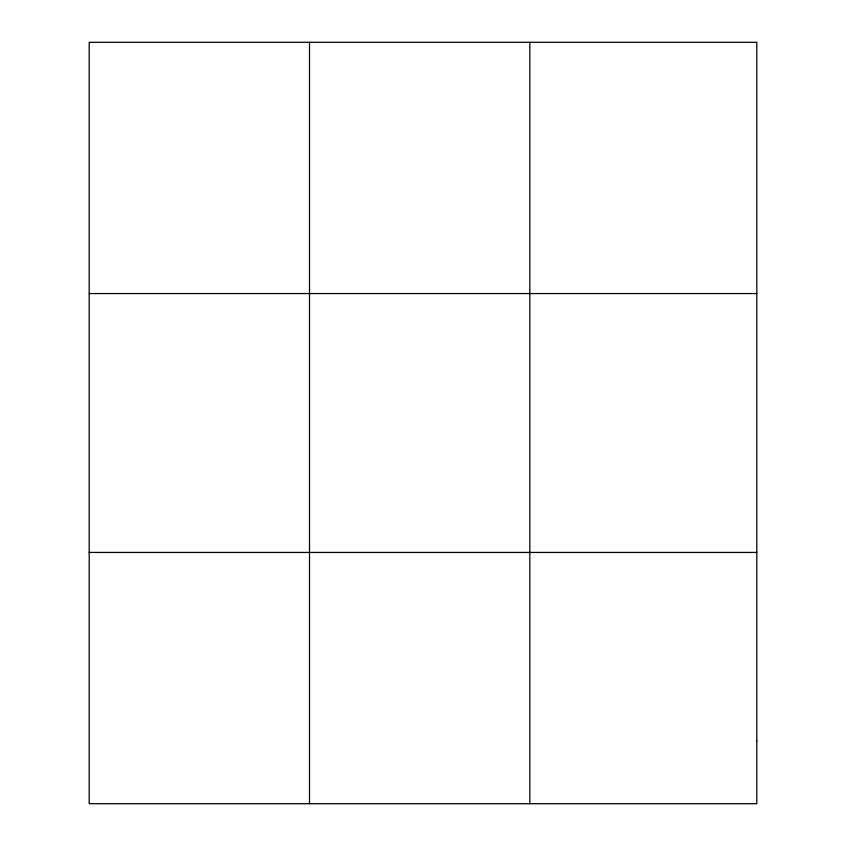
<?xml version="1.0" encoding="UTF-8"?>
<svg xmlns="http://www.w3.org/2000/svg" width="846" height="846" viewBox="0 0 846 846"><rect width="100%" height="100%" fill="white"/><g stroke="black" fill="none" stroke-linecap="round" stroke-linejoin="round"><path stroke-width="1.27" d="M309.509 42.3L309.509 803.7M529.818 42.3L529.818 803.7M89.19 293.562L756.81 293.562M89.19 552.438L756.81 552.438M756.81 740.885L756.81 803.7L89.19 803.7L89.19 42.3L756.81 42.3L756.81 740.885"/></g></svg>
